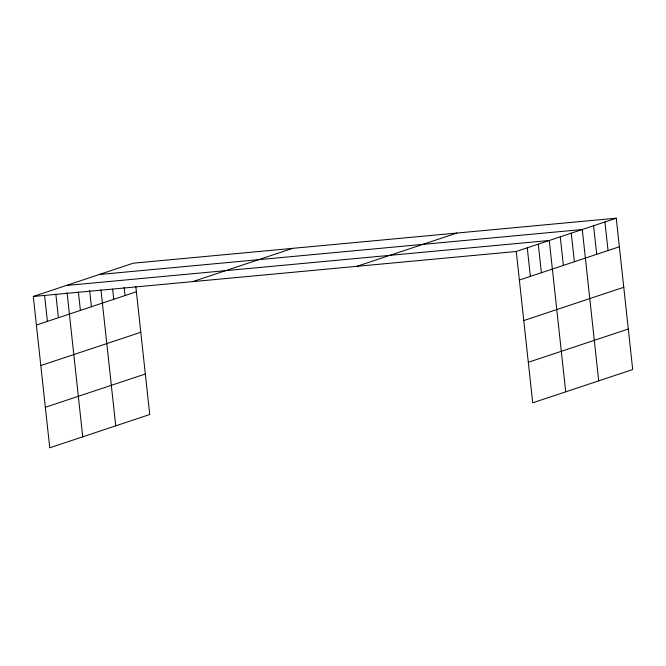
<?xml version="1.0" encoding="UTF-8"?>
<svg xmlns="http://www.w3.org/2000/svg" width="666" height="666" viewBox="0 0 666 666"><rect width="100%" height="100%" fill="white"/><g stroke="black" fill="none" stroke-linecap="round" stroke-linejoin="round"><path stroke-width="1" d="M135.839 286.663L149.733 414.518L49.742 447.802L33.3 296.47L133.292 263.195L616.258 218.198L632.7 369.53L532.708 402.805L516.267 251.482L616.258 218.198M36.405 325.041L136.397 291.766M192.682 281.626L292.674 248.351M40.801 365.551L140.792 332.276M356.893 266.325L456.884 233.05M45.338 407.292L145.33 374.009M519.372 280.045L619.363 246.77M523.776 320.554L623.767 287.279M528.305 362.296L628.296 329.021M99.292 274.509L582.267 229.52L598.701 380.844M66.3 285.489L549.267 240.501L565.709 391.824M33.3 296.47L516.267 251.482M604.928 221.969L608.033 250.541M593.597 225.741L596.703 254.312M571.262 233.175L574.367 261.746M560.264 236.838L563.369 265.409M538.27 244.156L541.375 272.727M527.272 247.819L530.369 276.39M124.176 287.371L125.066 295.538M112.621 289.102L113.728 299.309M100.957 289.818L115.734 425.832M89.627 290.418L91.4 306.743M78.405 292.033L80.403 310.398M67.075 292.632L82.734 436.813M55.852 294.255L58.4 317.724M44.63 295.87L47.403 321.378"/></g></svg>
